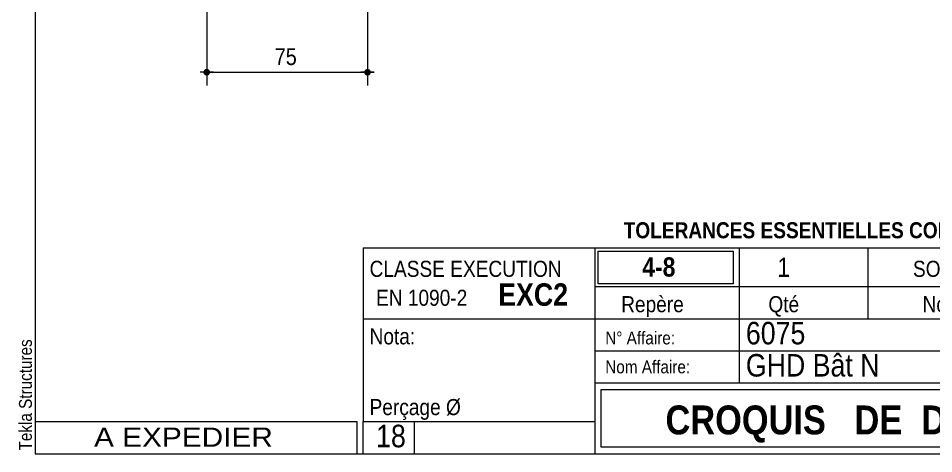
# Model space of a CAD drawing. Header units: millimetres. Extents: x 2 to 287, y 5 to 195.
# Drawn here: x 2.4 to 144.7, y 5 to 72.7 of the extents above; entities that cross this region are included whole.
import ezdxf

# ---------------------------------------------------------------- set-up
doc = ezdxf.new("R2010")
doc.units = ezdxf.units.MM
for name, color, linetype, lineweight in [('Autre type objet', 1, 'Continuous', 0), ('Cotation', 7, 'Continuous', 0), ('Feuille dessin', 5, 'Continuous', 0)]:
    doc.layers.add(name, color=color, linetype=linetype, lineweight=lineweight)
doc.styles.add('ARIAL', font='ARIAL.TTF')
doc.styles.add('ARIAL_BOLD', font='ARIALBD.TTF')
doc.styles.add('ARIAL_NARROW', font='ARIAL.TTF')

# ---------------------------------------------------------------- blocks, each defined once
blk = doc.blocks.new('*A4')
at = {"layer": 'Feuille dessin', "linetype": 'Continuous', "lineweight": 0}
for p, q in [((5, 195), (5, 5)), ((5, 5), (282, 5))]:
    blk.add_line(p, q, dxfattribs=at)
at = {"layer": 'Feuille dessin', "style": 'ARIAL', "width": 0.85}
blk.add_text('Tekla Structures', height=2, rotation=90, dxfattribs=at).set_placement((4.5, 5.5))
blk = doc.blocks.new('*A6')
at = {"layer": 'Autre type objet', "linetype": 'Continuous', "lineweight": 0}
for p, q in [((56, 37), (92, 37)), ((56, 37), (56, 10)), ((92, 37), (92, 10)), ((56, 26), (92, 26)), ((56, 10), (92, 10)), ((56, 5), (56, 10)), ((64, 5), (64, 10)), ((56, 5), (64, 5))]:
    blk.add_line(p, q, dxfattribs=at)
at = {"layer": 'Autre type objet', "width": 0.85}
for s, height, style, p in [('CLASSE EXECUTION', 2.5, 'ARIAL', (57, 32.5)), ('EXC2', 3.5, 'ARIAL_BOLD', (77, 28)), ('EN 1090-2', 2.5, 'ARIAL', (58, 28)), ('Nota:', 2.5, 'ARIAL', (57, 22)), ('Perçage Ø', 2.5, 'ARIAL', (57, 11)), ('18', 3.5, 'ARIAL_NARROW', (58.014234, 6))]:
    blk.add_text(s, height=height, dxfattribs=dict(at, style=style)).set_placement(p)
blk = doc.blocks.new('*A7')
at = {"layer": 'Autre type objet', "linetype": 'Continuous', "lineweight": 0}
for p, q in [((92, 37), (282, 37)), ((92, 37), (92, 31)), ((114.5, 31), (114.5, 37)), ((134.5, 31), (134.5, 37)), ((92.51953, 36.5), (113.5, 36.5)), ((92.51953, 31.394341), (92.51953, 36.5)), ((113.5, 36.5), (113.5, 31.394341)), ((113.5, 31.394341), (92.51953, 31.394341)), ((92, 31), (282, 31)), ((92, 31), (92, 5)), ((114.5, 16), (114.5, 31)), ((134.5, 26), (134.5, 31)), ((92, 26), (282, 26)), ((92, 21), (241.327069, 20.935451)), ((92, 16), (181, 16)), ((93, 15), (180, 15)), ((93, 6), (93, 15)), ((180, 6), (93, 6)), ((92, 5), (282, 5))]:
    blk.add_line(p, q, dxfattribs=at)
at = {"layer": 'Autre type objet', "width": 0.85}
for s, height, style, p in [('TOLERANCES ESSENTIELLES CONFORMES A LA NORME 1090-1', 2.5, 'ARIAL_BOLD', (96.5, 38.5)), ('4-8', 3, 'ARIAL_BOLD', (99.398273, 32.540141)), ('1', 3, 'ARIAL', (120.389893, 32.5)), ('SOLIVE', 2.5, 'ARIAL', (141.474609, 32.5)), ('Repère', 2.5, 'ARIAL', (96.112978, 27)), ('Qté', 2.5, 'ARIAL', (119, 27)), ('Nom', 2.5, 'ARIAL', (142.961426, 27)), ('6075', 3.5, 'ARIAL', (115.5, 22)), ('N° Affaire:', 2, 'ARIAL', (93.640566, 22)), ('GHD Bât N', 3.5, 'ARIAL', (115.5, 17)), ('Nom Affaire:', 2, 'ARIAL', (93.640566, 17.5)), ('CROQUIS   DE  DEBIT', 4.5, 'ARIAL_BOLD', (103, 8))]:
    blk.add_text(s, height=height, dxfattribs=dict(at, style=style)).set_placement(p)
blk = doc.blocks.new('*A8')
at = {"layer": 'Autre type objet', "linetype": 'Continuous', "lineweight": 0}
for p, q in [((5, 10), (55, 10)), ((5, 10), (5, 5)), ((55, 10), (55, 5)), ((5, 5), (55, 5))]:
    blk.add_line(p, q, dxfattribs=at)
at = {"layer": 'Autre type objet', "style": 'ARIAL', "width": 1.105}
blk.add_text('A EXPEDIER', height=3, dxfattribs=at).set_placement((14.169647, 6.073465))
blk = doc.blocks.new('*A14')
at = {"layer": 'Cotation'}
for points in [[(31.65, 63.8), (31.63, 63.8), (31.6, 63.81), (31.58, 63.81), (31.55, 63.82), (31.53, 63.82), (31.5, 63.83), (31.48, 63.84), (31.46, 63.85), (31.43, 63.86), (31.41, 63.87), (31.39, 63.89), (31.37, 63.9), (31.35, 63.92), (31.33, 63.93), (31.31, 63.95), (31.29, 63.97), (31.28, 63.99), (31.26, 64.01), (31.25, 64.03), (31.23, 64.05), (31.22, 64.07), (31.21, 64.1), (31.2, 64.12), (31.19, 64.14), (31.18, 64.17), (31.18, 64.19), (31.17, 64.22), (31.17, 64.24), (31.16, 64.27), (31.16, 64.29), (31.16, 64.32), (31.16, 64.35), (31.16, 64.37), (31.17, 64.4), (31.17, 64.42), (31.18, 64.45), (31.18, 64.47), (31.19, 64.5), (31.2, 64.52), (31.21, 64.54), (31.22, 64.57), (31.23, 64.59), (31.25, 64.61), (31.26, 64.63), (31.28, 64.65), (31.29, 64.67), (31.31, 64.69), (31.33, 64.71), (31.35, 64.72), (31.37, 64.74), (31.39, 64.75), (31.41, 64.77), (31.43, 64.78), (31.46, 64.79), (31.48, 64.8), (31.5, 64.81), (31.53, 64.82), (31.55, 64.82), (31.58, 64.83), (31.6, 64.83), (31.63, 64.84), (31.65, 64.84), (31.68, 64.84), (31.71, 64.84), (31.73, 64.84), (31.76, 64.83), (31.78, 64.83), (31.81, 64.82), (31.83, 64.82), (31.86, 64.81), (31.88, 64.8), (31.9, 64.79), (31.93, 64.78), (31.95, 64.77), (31.97, 64.75), (31.99, 64.74), (32.01, 64.72), (32.03, 64.71), (32.05, 64.69), (32.07, 64.67), (32.08, 64.65), (32.1, 64.63), (32.11, 64.61), (32.13, 64.59), (32.14, 64.57), (32.15, 64.54), (32.16, 64.52), (32.17, 64.5), (32.18, 64.47), (32.18, 64.45), (32.19, 64.42), (32.19, 64.4), (32.2, 64.37), (32.2, 64.35), (32.2, 64.32), (32.2, 64.29), (32.2, 64.27), (32.19, 64.24), (32.19, 64.22), (32.18, 64.19), (32.18, 64.17), (32.17, 64.14), (32.16, 64.12), (32.15, 64.1), (32.14, 64.07), (32.13, 64.05), (32.11, 64.03), (32.1, 64.01), (32.08, 63.99), (32.07, 63.97), (32.05, 63.95), (32.03, 63.93), (32.01, 63.92), (31.99, 63.9), (31.97, 63.89), (31.95, 63.87), (31.93, 63.86), (31.9, 63.85), (31.88, 63.84), (31.86, 63.83), (31.83, 63.82), (31.81, 63.82), (31.78, 63.81), (31.76, 63.81), (31.73, 63.8), (31.71, 63.8), (31.68, 63.8)], [(56.66, 63.8), (56.63, 63.8), (56.61, 63.81), (56.58, 63.81), (56.56, 63.82), (56.53, 63.82), (56.51, 63.83), (56.48, 63.84), (56.46, 63.85), (56.44, 63.86), (56.42, 63.87), (56.4, 63.89), (56.37, 63.9), (56.35, 63.92), (56.33, 63.93), (56.32, 63.95), (56.3, 63.97), (56.28, 63.99), (56.27, 64.01), (56.25, 64.03), (56.24, 64.05), (56.23, 64.07), (56.21, 64.1), (56.2, 64.12), (56.19, 64.14), (56.19, 64.17), (56.18, 64.19), (56.17, 64.22), (56.17, 64.24), (56.17, 64.27), (56.16, 64.29), (56.16, 64.32), (56.16, 64.35), (56.17, 64.37), (56.17, 64.4), (56.17, 64.42), (56.18, 64.45), (56.19, 64.47), (56.19, 64.5), (56.2, 64.52), (56.21, 64.54), (56.23, 64.57), (56.24, 64.59), (56.25, 64.61), (56.27, 64.63), (56.28, 64.65), (56.3, 64.67), (56.32, 64.69), (56.33, 64.71), (56.35, 64.72), (56.37, 64.74), (56.4, 64.75), (56.42, 64.77), (56.44, 64.78), (56.46, 64.79), (56.48, 64.8), (56.51, 64.81), (56.53, 64.82), (56.56, 64.82), (56.58, 64.83), (56.61, 64.83), (56.63, 64.84), (56.66, 64.84), (56.68, 64.84), (56.71, 64.84), (56.73, 64.84), (56.76, 64.83), (56.79, 64.83), (56.81, 64.82), (56.83, 64.82), (56.86, 64.81), (56.88, 64.8), (56.91, 64.79), (56.93, 64.78), (56.95, 64.77), (56.97, 64.75), (56.99, 64.74), (57.01, 64.72), (57.03, 64.71), (57.05, 64.69), (57.07, 64.67), (57.09, 64.65), (57.1, 64.63), (57.12, 64.61), (57.13, 64.59), (57.14, 64.57), (57.15, 64.54), (57.16, 64.52), (57.17, 64.5), (57.18, 64.47), (57.19, 64.45), (57.19, 64.42), (57.2, 64.4), (57.2, 64.37), (57.2, 64.35), (57.2, 64.32), (57.2, 64.29), (57.2, 64.27), (57.2, 64.24), (57.19, 64.22), (57.19, 64.19), (57.18, 64.17), (57.17, 64.14), (57.16, 64.12), (57.15, 64.1), (57.14, 64.07), (57.13, 64.05), (57.12, 64.03), (57.1, 64.01), (57.09, 63.99), (57.07, 63.97), (57.05, 63.95), (57.03, 63.93), (57.01, 63.92), (56.99, 63.9), (56.97, 63.89), (56.95, 63.87), (56.93, 63.86), (56.91, 63.85), (56.88, 63.84), (56.86, 63.83), (56.83, 63.82), (56.81, 63.82), (56.79, 63.81), (56.76, 63.81), (56.73, 63.8), (56.71, 63.8), (56.68, 63.8)]]:
    blk.add_hatch(color=256, dxfattribs=at).paths.add_polyline_path(points, flags=17)
at = {"layer": 'Cotation', "linetype": 'Continuous', "lineweight": 0}
for p, q in [((31.68, 82.99), (31.68, 62.24)), ((56.68, 74.65), (56.68, 62.24)), ((32.72, 64.32), (30.64, 64.32)), ((31.68, 64.32), (30.64, 64.32)), ((31.68, 65.36), (31.68, 63.28)), ((31.68, 64.32), (56.68, 64.32)), ((57.72, 64.32), (55.64, 64.32)), ((56.68, 65.36), (56.68, 63.28)), ((56.68, 64.32), (57.72, 64.32))]:
    blk.add_line(p, q, dxfattribs=at)
at = {"layer": 'Cotation'}
for p in [(31.68, 64.32), (56.68, 64.32)]:
    blk.add_point(p, dxfattribs=at)
at = {"layer": 'Cotation', "style": 'ARIAL', "width": 0.85}
blk.add_text('75', height=2.6, dxfattribs=at).set_placement((42.25, 65.44))

msp = doc.modelspace()

# ---------------------------------------------------------------- block references
at = {"lineweight": 0}
for name in ['*A4', '*A14', '*A7', '*A6', '*A8']:
    msp.add_blockref(name, (0, 0), dxfattribs=at)

doc.saveas('drawing.dxf')
